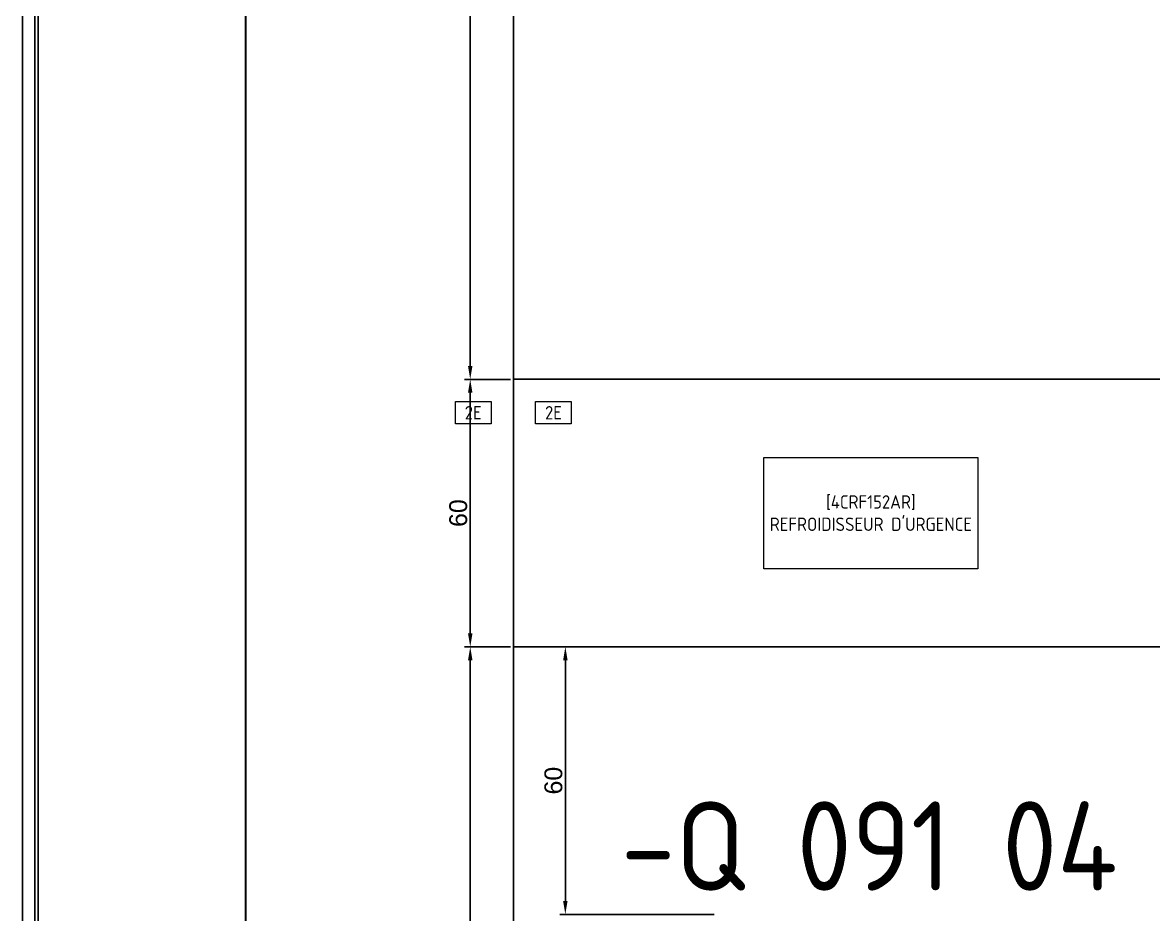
# Model space of a CAD drawing. Header units: millimetres. Extents: x 37984 to 70752, y 14140 to 37584.
# Drawn here: x 39014.2 to 39267.6, y 31219.4 to 31419.4 of the extents above; entities that cross this region are included whole.
import ezdxf
from ezdxf.enums import TextEntityAlignment as Align

# ---------------------------------------------------------------- set-up
doc = ezdxf.new("R2010")
doc.units = ezdxf.units.MM
doc.layers.add('! NO PLOT !', color=7, linetype='Continuous', true_color=0xff75dd, plot=False)
doc.layers.add('000-PI-Oprema', color=30, linetype='Continuous', lineweight=5)
for name, color, linetype in [('000-PI-ORMAR', 2, 'Continuous'), ('000-PI_TEXT', 7, 'Continuous'), ('002-PI-Kabelska kanalica', 150, 'Continuous')]:
    doc.layers.add(name, color=color, linetype=linetype)
doc.styles.add('PI0', font='isocpeur.ttf', dxfattribs={"width": 0.9})
doc.styles.get("Standard").update_dxf_attribs({"font": 'arial.ttf'})
doc.dimstyles.new('ISO-25', dxfattribs={"dimtxt": 4, "dimasz": 3, "dimexe": 1.25, "dimexo": 0.625, "dimtad": 1, "dimtxsty": 'Standard', "dimcen": 3, "dimadec": 0, "dimazin": 0, "dimtfac": 1, "dimtmove": 0, "dimatfit": 3, "dimfxl": 1, "dimarcsym": 0})

# ---------------------------------------------------------------- blocks, each defined once
blk = doc.blocks.new('8606.000_montažna')
at = {"layer": '000-PI-ORMAR'}
blk.add_line((50683.39, 38449.42), (50683.39, 36559.42), dxfattribs=at)
blk = doc.blocks.new('*D1163')
at = {"layer": '! NO PLOT !', "color": 0, "lineweight": -2, "ltscale": 0.25, "transparency": 16777216}
for p, q in [((39123.55, 31639.4), (39113.26, 31639.4)), ((39114.51, 31342.4), (39114.51, 31636.4)), ((39123.55, 31339.4), (39113.26, 31339.4))]:
    blk.add_line(p, q, dxfattribs=at)
at = {"layer": '! NO PLOT !', "color": 0, "ltscale": 0.25, "transparency": 16777216}
for points in [[(39114.01, 31636.4), (39115.01, 31636.4), (39114.51, 31639.4)], [(39114.01, 31342.4), (39115.01, 31342.4), (39114.51, 31339.4)]]:
    blk.add_solid(points, dxfattribs=at)
at = {"layer": 'Defpoints', "color": 0, "ltscale": 0.25, "transparency": 16777216}
for p in [(39114.51, 31639.4), (39124.17, 31639.4), (39124.17, 31339.4)]:
    blk.add_point(p, dxfattribs=at)
at = {"layer": '! NO PLOT !', "color": 0, "ltscale": 0.25, "transparency": 16777216, "insert": (39111.84, 31489.4), "char_height": 4, "attachment_point": 5, "rotation": 90}
blk.add_mtext('300', dxfattribs=at)
blk = doc.blocks.new('*U743')
at = {"layer": '002-PI-Kabelska kanalica'}
for p, q in [((-20, -100), (-20, 1420)), ((40, -100), (40, 1420))]:
    blk.add_line(p, q, dxfattribs=at)
blk = doc.blocks.new('*D1145')
at = {"layer": '! NO PLOT !', "color": 0, "lineweight": -2, "ltscale": 0.25, "transparency": 16777216}
for p, q in [((39195.9, 31279.4), (39134.58, 31279.4)), ((39135.83, 31222.4), (39135.83, 31276.4)), ((39169.2, 31219.4), (39134.58, 31219.4))]:
    blk.add_line(p, q, dxfattribs=at)
at = {"layer": '! NO PLOT !', "color": 0, "ltscale": 0.25, "transparency": 16777216}
for points in [[(39135.33, 31276.4), (39136.33, 31276.4), (39135.83, 31279.4)], [(39135.33, 31222.4), (39136.33, 31222.4), (39135.83, 31219.4)]]:
    blk.add_solid(points, dxfattribs=at)
at = {"layer": 'Defpoints', "color": 0, "ltscale": 0.25, "transparency": 16777216}
for p in [(39135.83, 31279.4), (39196.52, 31279.4), (39169.82, 31219.4)]:
    blk.add_point(p, dxfattribs=at)
at = {"layer": '! NO PLOT !', "color": 0, "ltscale": 0.25, "transparency": 16777216, "insert": (39133.17, 31249.4), "char_height": 4, "attachment_point": 5, "rotation": 90}
blk.add_mtext('60', dxfattribs=at)
blk = doc.blocks.new('*U741')
at = {"layer": '002-PI-Kabelska kanalica'}
for p, q in [((-20, -100), (-20, 470)), ((40, -100), (40, 470)), ((-20, -100), (40, -100))]:
    blk.add_line(p, q, dxfattribs=at)
blk = doc.blocks.new('*D1141')
at = {"layer": '! NO PLOT !', "color": 0, "lineweight": -2, "ltscale": 0.25, "transparency": 16777216}
for p, q in [((39123.55, 31339.4), (39113.26, 31339.4)), ((39114.51, 31336.4), (39114.51, 31282.4)), ((39123.55, 31279.4), (39113.26, 31279.4))]:
    blk.add_line(p, q, dxfattribs=at)
at = {"layer": '! NO PLOT !', "color": 0, "ltscale": 0.25, "transparency": 16777216}
for points in [[(39114.01, 31336.4), (39115.01, 31336.4), (39114.51, 31339.4)], [(39114.01, 31282.4), (39115.01, 31282.4), (39114.51, 31279.4)]]:
    blk.add_solid(points, dxfattribs=at)
at = {"layer": 'Defpoints', "color": 0, "ltscale": 0.25, "transparency": 16777216}
for p in [(39124.17, 31339.4), (39114.51, 31279.4), (39124.17, 31279.4)]:
    blk.add_point(p, dxfattribs=at)
at = {"layer": '! NO PLOT !', "color": 0, "ltscale": 0.25, "transparency": 16777216, "insert": (39111.84, 31309.4), "char_height": 4, "attachment_point": 5, "rotation": 90}
blk.add_mtext('60', dxfattribs=at)
blk = doc.blocks.new('*D1142')
at = {"layer": '! NO PLOT !', "color": 0, "lineweight": -2, "ltscale": 0.25, "transparency": 16777216}
for p, q in [((39123.55, 31279.4), (39113.26, 31279.4)), ((39114.51, 30982.4), (39114.51, 31276.4)), ((39123.55, 30979.4), (39113.26, 30979.4))]:
    blk.add_line(p, q, dxfattribs=at)
at = {"layer": '! NO PLOT !', "color": 0, "ltscale": 0.25, "transparency": 16777216}
for points in [[(39114.01, 31276.4), (39115.01, 31276.4), (39114.51, 31279.4)], [(39114.01, 30982.4), (39115.01, 30982.4), (39114.51, 30979.4)]]:
    blk.add_solid(points, dxfattribs=at)
at = {"layer": 'Defpoints', "color": 0, "ltscale": 0.25, "transparency": 16777216}
for p in [(39114.51, 31279.4), (39124.17, 31279.4), (39124.17, 30979.4)]:
    blk.add_point(p, dxfattribs=at)
at = {"layer": '! NO PLOT !', "color": 0, "ltscale": 0.25, "transparency": 16777216, "insert": (39111.84, 31129.4), "char_height": 4, "attachment_point": 5, "rotation": 90}
blk.add_mtext('300', dxfattribs=at)

msp = doc.modelspace()

# ---------------------------------------------------------------- linework, layer by layer
at = {"layer": '! NO PLOT !', "ltscale": 0.25}
msp.add_line((39124.172, 31399.404), (39124.172, 31179.404), dxfattribs=at)
at = {"layer": '000-PI-Oprema'}
for points in [[(39111.172, 31334.404), (39119.172, 31334.404), (39119.172, 31329.404), (39111.172, 31329.404)], [(39129.172, 31334.404), (39137.172, 31334.404), (39137.172, 31329.404), (39129.172, 31329.404)], [(39180.323, 31321.904), (39228.323, 31321.904), (39228.323, 31296.904), (39180.323, 31296.904)]]:
    msp.add_lwpolyline(points, close=True, dxfattribs=at)
at = {"layer": '000-PI-ORMAR'}
for p, q in [((39017.684, 32761.404), (39017.684, 30776.904)), ((39014.172, 32740.904), (39014.172, 30789.904)), ((39016.89, 32740.904), (39016.89, 30789.904)), ((39017.672, 30789.904), (39017.672, 32740.766))]:
    msp.add_line(p, q, dxfattribs=at)

# ---------------------------------------------------------------- block references
for name, p, rotation in [('*U743', (39104.172, 32339.404), 180), ('*U741', (39224.172, 31319.404), 270)]:
    msp.add_blockref(name, p, dxfattribs=dict(rotation=rotation))
at = {"layer": '000-PI-Oprema'}
msp.add_blockref('8606.000_montažna', (-11619.223, -5740.014), dxfattribs=at)

# ---------------------------------------------------------------- texts
at = {"layer": '000-PI_TEXT', "style": 'PI0', "width": 0.9}
msp.add_text('-Q 091 04', height=20, dxfattribs=at).set_placement((39203.943, 31234.778), align=Align.MIDDLE)
at = {"layer": '000-PI_TEXT', "linetype": 'Continuous', "char_height": 3, "attachment_point": 5, "style": 'PI0'}
for s, insert, width in [('2E', (39115.172, 31331.904), 8), ('2E', (39133.172, 31331.904), 8), ("[4CRF152AR]\\PREFROIDISSEUR D'URGENCE", (39204.323, 31309.404), 48)]:
    msp.add_mtext(s, dxfattribs=dict(at, insert=insert, width=width))

# ---------------------------------------------------------------- dimensions: what is measured, and where the dimension line sits
at = {"layer": '! NO PLOT !', "ltscale": 0.25}
for base, p1, p2, picture, middle in [((39114.509, 31639.404), (39124.172, 31339.404), (39124.172, 31639.404), '*D1163', (39111.841, 31489.404)), ((39114.509, 31279.404), (39124.172, 31339.404), (39124.172, 31279.404), '*D1141', (39111.842, 31309.404)), ((39114.509, 31279.404), (39124.172, 30979.404), (39124.172, 31279.404), '*D1142', (39111.841, 31129.404)), ((39135.834, 31279.404), (39169.823, 31219.404), (39196.522, 31279.404), '*D1145', (39133.167, 31249.404))]:
    dim = msp.add_linear_dim(base=base, p1=p1, p2=p2, angle=90, dimstyle='ISO-25', dxfattribs=at)
    dim.commit()
    dim.dimension.update_dxf_attribs({"geometry": picture, "text_midpoint": middle})

doc.saveas('drawing.dxf')
